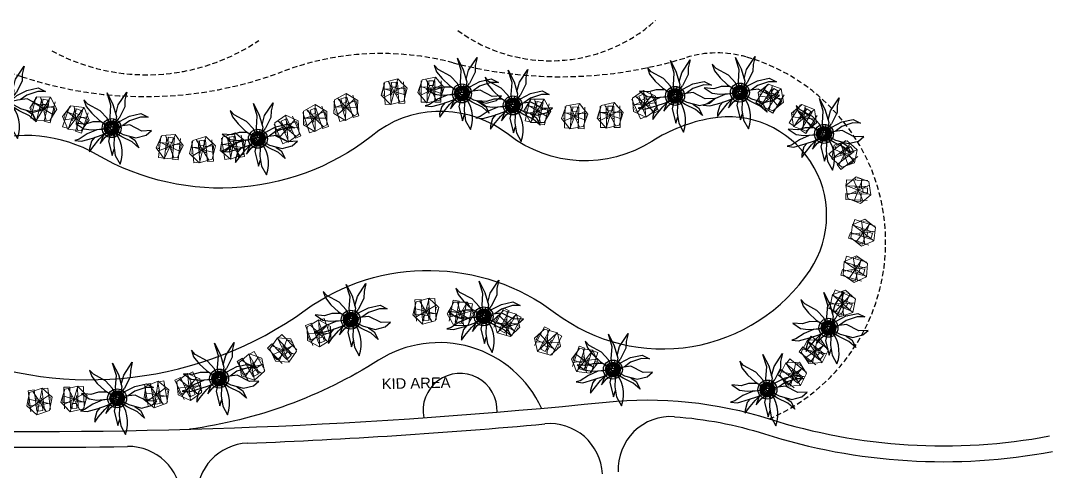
# Model space of a CAD drawing. Extents: x 309418 to 1212698, y 3438380 to 6877191.
# Drawn here: x 606568.5 to 606666.3, y 3438604.3 to 3438647 of the extents above; entities that cross this region are included whole.
import ezdxf

# ---------------------------------------------------------------- set-up
doc = ezdxf.new("R2010")
doc.units = 0
doc.header["$MEASUREMENT"] = 0
doc.set_wipeout_variables(frame=1)
doc.linetypes.add('DASHED', pattern=[0.75, 0.5, -0.25])
for name, color, linetype in [('Draft _ Lines', 20, 'Continuous'), ('DRAFT LINES', 32, 'Continuous'), ('DRAFT-LINES', 10, 'Continuous'), ('LA-HARD-PAVE-HATCH-MARBLE-TYPE (PV - MT-BG-01-AN - RA- ∅ - 01)', 227, 'Continuous'), ('LA-HARD-PAVE-HATCH-WOOD-TYPE( PV - WO-DW-01-∅ - ∅-∅ - 04)', 17, 'Continuous'), ('LA-HARD-PAVE-LINE-01', 30, 'Continuous'), ('LA-PLNT-PALMS', 251, 'Continuous'), ('LA-PLNT-TREE-TRUNK', 52, 'Continuous'), ('text', 7, 'Continuous')]:
    doc.layers.add(name, color=color, linetype=linetype)
doc.layers.add('HW-LA-SF-LOUNGE CHAIRS', color=215, linetype='Continuous', lineweight=0)
doc.layers.add('L-CON-SF-CABANA', color=215, linetype='Continuous', lineweight=0)
doc.styles.add('Meters Large', font='arial.ttf')

# ---------------------------------------------------------------- blocks, each defined once
blk = doc.blocks.new('Lounge 1')
at = {"lineweight": 13, "extrusion": (0, 0, -1)}
blk.add_line((0.411, 1.439), (0.411, 0.859), dxfattribs=at)
blk.add_wipeout([(0.29, 0.859), (0.29, 0), (-0.29, 0), (-0.29, 0.859), (-0.411, 0.859), (-0.411, 1.439), (-0.29, 1.439), (-0.29, 2.03), (0.29, 2.03), (0.29, 1.439), (0.411, 1.439), (0.411, 0.859)])
at = {"extrusion": (0, 0, -1)}
for p, q in [((-0.29, 2.03), (-0.29, 0)), ((0.29, 2.03), (0.29, 0)), ((0.29, 0), (-0.29, 0))]:
    blk.add_line(p, q, dxfattribs=at)
at = {"lineweight": 13, "extrusion": (0, 0, -1)}
for p, q in [((-0.29, 1.439), (-0.411, 1.439)), ((-0.411, 1.439), (-0.411, 0.859)), ((0.411, 1.439), (0.29, 1.439)), ((-0.29, 0.859), (-0.411, 0.859)), ((0.411, 0.859), (0.29, 0.859))]:
    blk.add_line(p, q, dxfattribs=at)
blk.add_lwpolyline([(0.29, 1.439), (-0.29, 1.439)])
blk = doc.blocks.new('umbrella')
blk.add_lwpolyline([(-0.328, 1.236), (-1.23, 0.331), (-0.897, -0.902), (0.338, -1.231), (1.239, -0.326), (0.907, 0.907)], close=True)
for points in [[(0.329, -1.229), (-0.331, 1.235)], [(1.074, 0.287), (-1.064, -0.282)]]:
    blk.add_lwpolyline(points)
at = {"layer": 'L-CON-SF-CABANA', "extrusion": (0, 0, -1)}
for p, q in [((0.575, 0.995), (-0.571, -0.989)), ((-0.987, 0.575), (0.996, -0.57))]:
    blk.add_line(p, q, dxfattribs=at)
blk = doc.blocks.new('LA-SIDE TABLE-0')
at = {"layer": 'HW-LA-SF-LOUNGE CHAIRS'}
blk.add_lwpolyline([(-0.161, 0.157), (0.161, -0.157), (-0.153, -0.479), (-0.475, -0.166)], close=True, dxfattribs=at)
blk = doc.blocks.new('*U82')
at = {"layer": 'HW-LA-SF-LOUNGE CHAIRS', "rotation": 290.9503451997679}
blk.add_blockref('Lounge 1', (-0.846, -1.022), dxfattribs=at)
blk.add_blockref('Lounge 1', (-1.311, 0.192), dxfattribs=at)
at = {"rotation": 335.1606170389062}
blk.add_blockref('LA-SIDE TABLE-0', (0.817, 0.311), dxfattribs=at)
at = {"layer": 'HW-LA-SF-LOUNGE CHAIRS', "rotation": 294.4593384775871}
blk.add_blockref('umbrella', (-0.005, -0.004), dxfattribs=at)
blk = doc.blocks.new('*U83')
at = {"layer": 'HW-LA-SF-LOUNGE CHAIRS', "rotation": 311.1246631608852}
blk.add_blockref('Lounge 1', (-0.442, -1.251), dxfattribs=at)
blk.add_blockref('Lounge 1', (-1.297, -0.272), dxfattribs=at)
at = {"rotation": 355.3349350000234}
blk.add_blockref('LA-SIDE TABLE-0', (0.66, 0.574), dxfattribs=at)
at = {"layer": 'HW-LA-SF-LOUNGE CHAIRS', "rotation": 314.6336564387043}
blk.add_blockref('umbrella', (-0.003, -0.005), dxfattribs=at)
blk = doc.blocks.new('*U84')
at = {"layer": 'HW-LA-SF-LOUNGE CHAIRS', "rotation": 350.7855656224945}
blk.add_blockref('Lounge 1', (0.459, -1.245), dxfattribs=at)
blk.add_blockref('Lounge 1', (-0.825, -1.037), dxfattribs=at)
at = {"rotation": 34.99583746163272}
blk.add_blockref('LA-SIDE TABLE-0', (0.142, 0.863), dxfattribs=at)
at = {"layer": 'HW-LA-SF-LOUNGE CHAIRS', "rotation": 354.2945589003137}
blk.add_blockref('umbrella', (0.001, -0.006), dxfattribs=at)
blk = doc.blocks.new('*U85')
at = {"layer": 'HW-LA-SF-LOUNGE CHAIRS', "rotation": 7.487631221144544}
blk.add_blockref('Lounge 1', (0.797, -1.061), dxfattribs=at)
blk.add_blockref('Lounge 1', (-0.492, -1.23), dxfattribs=at)
at = {"rotation": 51.69790306028278}
blk.add_blockref('LA-SIDE TABLE-0', (-0.112, 0.867), dxfattribs=at)
at = {"layer": 'HW-LA-SF-LOUNGE CHAIRS', "rotation": 10.9966244989637}
blk.add_blockref('umbrella', (0.003, -0.006), dxfattribs=at)
blk = doc.blocks.new('*U86')
at = {"layer": 'HW-LA-SF-LOUNGE CHAIRS', "rotation": 4.823579471253301}
blk.add_blockref('Lounge 1', (0.747, -1.097), dxfattribs=at)
blk.add_blockref('Lounge 1', (-0.549, -1.206), dxfattribs=at)
at = {"rotation": 49.03385131039154}
blk.add_blockref('LA-SIDE TABLE-0', (-0.072, 0.872), dxfattribs=at)
at = {"layer": 'HW-LA-SF-LOUNGE CHAIRS', "rotation": 8.332572749072458}
blk.add_blockref('umbrella', (0.003, -0.006), dxfattribs=at)
blk = doc.blocks.new('*U87')
at = {"layer": 'HW-LA-SF-LOUNGE CHAIRS', "rotation": 11.55501020868668}
blk.add_blockref('Lounge 1', (0.87, -1.001), dxfattribs=at)
blk.add_blockref('Lounge 1', (-0.403, -1.262), dxfattribs=at)
at = {"rotation": 55.76528204782492}
blk.add_blockref('LA-SIDE TABLE-0', (-0.173, 0.857), dxfattribs=at)
at = {"layer": 'HW-LA-SF-LOUNGE CHAIRS', "rotation": 15.06400348650584}
blk.add_blockref('umbrella', (0.003, -0.005), dxfattribs=at)
blk = doc.blocks.new('*U88')
at = {"layer": 'HW-LA-SF-LOUNGE CHAIRS', "rotation": 26.63549755309474}
blk.add_blockref('Lounge 1', (1.101, -0.741), dxfattribs=at)
blk.add_blockref('Lounge 1', (-0.061, -1.323), dxfattribs=at)
at = {"rotation": 70.84576939223298}
blk.add_blockref('LA-SIDE TABLE-0', (-0.39, 0.783), dxfattribs=at)
at = {"layer": 'HW-LA-SF-LOUNGE CHAIRS', "rotation": 30.1444908309139}
blk.add_blockref('umbrella', (0.004, -0.004), dxfattribs=at)
blk = doc.blocks.new('*U89')
at = {"layer": 'HW-LA-SF-LOUNGE CHAIRS', "rotation": 27.50146517912221}
blk.add_blockref('Lounge 1', (1.112, -0.724), dxfattribs=at)
blk.add_blockref('Lounge 1', (-0.041, -1.324), dxfattribs=at)
at = {"rotation": 71.71173701826044}
blk.add_blockref('LA-SIDE TABLE-0', (-0.402, 0.777), dxfattribs=at)
at = {"layer": 'HW-LA-SF-LOUNGE CHAIRS', "rotation": 31.01045845694136}
blk.add_blockref('umbrella', (0.005, -0.004), dxfattribs=at)
blk = doc.blocks.new('*U108')
at = {"layer": 'HW-LA-SF-LOUNGE CHAIRS', "rotation": 58.61597517585755}
blk.add_blockref('Lounge 1', (1.326, -0.045), dxfattribs=at)
blk.add_blockref('Lounge 1', (0.649, -1.155), dxfattribs=at)
at = {"rotation": 102.8262470149958}
blk.add_blockref('LA-SIDE TABLE-0', (-0.746, 0.457), dxfattribs=at)
at = {"layer": 'HW-LA-SF-LOUNGE CHAIRS', "rotation": 62.12496845367672}
blk.add_blockref('umbrella', (0.006, -0.001), dxfattribs=at)
blk = doc.blocks.new('*U122')
at = {"layer": 'HW-LA-SF-LOUNGE CHAIRS', "rotation": 74.65315455285133}
blk.add_blockref('Lounge 1', (1.287, 0.323), dxfattribs=at)
blk.add_blockref('Lounge 1', (0.943, -0.931), dxfattribs=at)
at = {"rotation": 118.8634263919896}
blk.add_blockref('LA-SIDE TABLE-0', (-0.843, 0.233), dxfattribs=at)
at = {"layer": 'HW-LA-SF-LOUNGE CHAIRS', "rotation": 78.16214783067049}
blk.add_blockref('umbrella', (0.006, 0), dxfattribs=at)
blk = doc.blocks.new('*U109')
at = {"layer": 'HW-LA-SF-LOUNGE CHAIRS', "rotation": 89.81575495807643}
blk.add_blockref('Lounge 1', (1.158, 0.648), dxfattribs=at)
blk.add_blockref('Lounge 1', (1.153, -0.652), dxfattribs=at)
at = {"rotation": 134.0260267972147}
blk.add_blockref('LA-SIDE TABLE-0', (-0.875, 0.005), dxfattribs=at)
at = {"layer": 'HW-LA-SF-LOUNGE CHAIRS', "rotation": 93.32474823589557}
blk.add_blockref('umbrella', (0.006, 0.002), dxfattribs=at)
blk = doc.blocks.new('*U107')
at = {"layer": 'HW-LA-SF-LOUNGE CHAIRS', "rotation": 106.1997163375212}
blk.add_blockref('Lounge 1', (0.928, 0.948), dxfattribs=at)
blk.add_blockref('Lounge 1', (1.29, -0.3), dxfattribs=at)
at = {"rotation": 150.4099881766595}
blk.add_blockref('LA-SIDE TABLE-0', (-0.84, -0.242), dxfattribs=at)
at = {"layer": 'HW-LA-SF-LOUNGE CHAIRS', "rotation": 109.7087096153404}
blk.add_blockref('umbrella', (0.005, 0.004), dxfattribs=at)
blk = doc.blocks.new('*U106')
at = {"layer": 'HW-LA-SF-LOUNGE CHAIRS', "rotation": 107.1006395832508}
blk.add_blockref('Lounge 1', (0.913, 0.963), dxfattribs=at)
blk.add_blockref('Lounge 1', (1.295, -0.28), dxfattribs=at)
at = {"rotation": 151.3109114223891}
blk.add_blockref('LA-SIDE TABLE-0', (-0.836, -0.255), dxfattribs=at)
at = {"layer": 'HW-LA-SF-LOUNGE CHAIRS', "rotation": 110.60963286107}
blk.add_blockref('umbrella', (0.005, 0.004), dxfattribs=at)
blk = doc.blocks.new('*U105')
at = {"layer": 'HW-LA-SF-LOUNGE CHAIRS', "rotation": 97.30603277959668}
blk.add_blockref('Lounge 1', (1.063, 0.794), dxfattribs=at)
blk.add_blockref('Lounge 1', (1.229, -0.496), dxfattribs=at)
at = {"rotation": 141.5163046187349}
blk.add_blockref('LA-SIDE TABLE-0', (-0.868, -0.109), dxfattribs=at)
at = {"layer": 'HW-LA-SF-LOUNGE CHAIRS', "rotation": 100.8150260574159}
blk.add_blockref('umbrella', (0.006, 0.003), dxfattribs=at)
blk = doc.blocks.new('*U121')
at = {"layer": 'HW-LA-SF-LOUNGE CHAIRS', "rotation": 35.06709769678177}
blk.add_blockref('Lounge 1', (1.198, -0.571), dxfattribs=at)
blk.add_blockref('Lounge 1', (0.134, -1.318), dxfattribs=at)
at = {"rotation": 79.27736953592}
blk.add_blockref('LA-SIDE TABLE-0', (-0.501, 0.717), dxfattribs=at)
at = {"layer": 'HW-LA-SF-LOUNGE CHAIRS', "rotation": 38.57609097460093}
blk.add_blockref('umbrella', (0.005, -0.004), dxfattribs=at)
blk = doc.blocks.new('*U120')
at = {"layer": 'HW-LA-SF-LOUNGE CHAIRS', "rotation": 48.76304469932584}
blk.add_blockref('Lounge 1', (1.299, -0.271), dxfattribs=at)
blk.add_blockref('Lounge 1', (0.442, -1.249), dxfattribs=at)
at = {"rotation": 92.97331653846408}
blk.add_blockref('LA-SIDE TABLE-0', (-0.656, 0.578), dxfattribs=at)
at = {"layer": 'HW-LA-SF-LOUNGE CHAIRS', "rotation": 52.27203797714501}
blk.add_blockref('umbrella', (0.006, -0.002), dxfattribs=at)
blk = doc.blocks.new('*U119')
at = {"layer": 'HW-LA-SF-LOUNGE CHAIRS', "rotation": 53.65004144923008}
blk.add_blockref('Lounge 1', (1.317, -0.16), dxfattribs=at)
blk.add_blockref('Lounge 1', (0.547, -1.207), dxfattribs=at)
at = {"rotation": 97.86031328836832}
blk.add_blockref('LA-SIDE TABLE-0', (-0.703, 0.52), dxfattribs=at)
at = {"layer": 'HW-LA-SF-LOUNGE CHAIRS', "rotation": 57.15903472704926}
blk.add_blockref('umbrella', (0.006, -0.002), dxfattribs=at)
blk = doc.blocks.new('*U118')
at = {"layer": 'HW-LA-SF-LOUNGE CHAIRS', "rotation": 68.62043202788557}
blk.add_blockref('Lounge 1', (1.314, 0.186), dxfattribs=at)
blk.add_blockref('Lounge 1', (0.84, -1.025), dxfattribs=at)
at = {"rotation": 112.8307038670238}
blk.add_blockref('LA-SIDE TABLE-0', (-0.814, 0.321), dxfattribs=at)
at = {"layer": 'HW-LA-SF-LOUNGE CHAIRS', "rotation": 72.12942530570471}
blk.add_blockref('umbrella', (0.006, 0), dxfattribs=at)
blk = doc.blocks.new('*U117')
at = {"layer": 'HW-LA-SF-LOUNGE CHAIRS', "rotation": 76.63911402127417}
blk.add_blockref('Lounge 1', (1.275, 0.367), dxfattribs=at)
blk.add_blockref('Lounge 1', (0.974, -0.897), dxfattribs=at)
at = {"rotation": 120.8493858604124}
blk.add_blockref('LA-SIDE TABLE-0', (-0.85, 0.204), dxfattribs=at)
at = {"layer": 'HW-LA-SF-LOUNGE CHAIRS', "rotation": 80.14810729909333}
blk.add_blockref('umbrella', (0.006, 0.001), dxfattribs=at)
blk = doc.blocks.new('*U116')
at = {"layer": 'HW-LA-SF-LOUNGE CHAIRS', "rotation": 71.48283275535854}
blk.add_blockref('Lounge 1', (1.303, 0.251), dxfattribs=at)
blk.add_blockref('Lounge 1', (0.89, -0.981), dxfattribs=at)
at = {"rotation": 115.6931045944968}
blk.add_blockref('LA-SIDE TABLE-0', (-0.829, 0.28), dxfattribs=at)
at = {"layer": 'HW-LA-SF-LOUNGE CHAIRS', "rotation": 74.9918260331777}
blk.add_blockref('umbrella', (0.006, 0), dxfattribs=at)
blk = doc.blocks.new('*U103')
at = {"layer": 'HW-LA-SF-LOUNGE CHAIRS', "rotation": 271.8112248457865}
blk.add_blockref('Lounge 1', (-1.134, -0.688), dxfattribs=at)
blk.add_blockref('Lounge 1', (-1.175, 0.611), dxfattribs=at)
at = {"rotation": 316.0214966849248}
blk.add_blockref('LA-SIDE TABLE-0', (0.874, 0.026), dxfattribs=at)
at = {"layer": 'HW-LA-SF-LOUNGE CHAIRS', "rotation": 275.3202181236057}
blk.add_blockref('umbrella', (-0.006, -0.002), dxfattribs=at)
blk = doc.blocks.new('*U102')
at = {"layer": 'HW-LA-SF-LOUNGE CHAIRS', "rotation": 277.3811150578299}
blk.add_blockref('Lounge 1', (-1.062, -0.795), dxfattribs=at)
blk.add_blockref('Lounge 1', (-1.229, 0.494), dxfattribs=at)
at = {"rotation": 321.5913868969681}
blk.add_blockref('LA-SIDE TABLE-0', (0.868, 0.11), dxfattribs=at)
at = {"layer": 'HW-LA-SF-LOUNGE CHAIRS', "rotation": 280.890108335649}
blk.add_blockref('umbrella', (-0.006, -0.003), dxfattribs=at)
blk = doc.blocks.new('*U101')
at = {"layer": 'HW-LA-SF-LOUNGE CHAIRS', "rotation": 264.898272996274}
blk.add_blockref('Lounge 1', (-1.209, -0.547), dxfattribs=at)
blk.add_blockref('Lounge 1', (-1.093, 0.748), dxfattribs=at)
at = {"rotation": 309.1085448354122}
blk.add_blockref('LA-SIDE TABLE-0', (0.871, -0.08), dxfattribs=at)
at = {"layer": 'HW-LA-SF-LOUNGE CHAIRS', "rotation": 268.4072662740932}
blk.add_blockref('umbrella', (-0.006, -0.001), dxfattribs=at)
blk = doc.blocks.new('*U100')
at = {"layer": 'HW-LA-SF-LOUNGE CHAIRS', "rotation": 253.8852886006087}
blk.add_blockref('Lounge 1', (-1.291, -0.306), dxfattribs=at)
blk.add_blockref('Lounge 1', (-0.93, 0.943), dxfattribs=at)
at = {"rotation": 298.0955604397469}
blk.add_blockref('LA-SIDE TABLE-0', (0.84, -0.245), dxfattribs=at)
at = {"layer": 'HW-LA-SF-LOUNGE CHAIRS', "rotation": 257.3942818784279}
blk.add_blockref('umbrella', (-0.006, 0), dxfattribs=at)
blk = doc.blocks.new('*U99')
at = {"layer": 'HW-LA-SF-LOUNGE CHAIRS', "rotation": 249.8793224289823}
blk.add_blockref('Lounge 1', (-1.309, -0.215), dxfattribs=at)
blk.add_blockref('Lounge 1', (-0.862, 1.006), dxfattribs=at)
at = {"rotation": 294.0895942681205}
blk.add_blockref('LA-SIDE TABLE-0', (0.82, -0.303), dxfattribs=at)
at = {"layer": 'HW-LA-SF-LOUNGE CHAIRS', "rotation": 253.3883157068015}
blk.add_blockref('umbrella', (-0.006, 0), dxfattribs=at)
blk = doc.blocks.new('*U98')
at = {"layer": 'HW-LA-SF-LOUNGE CHAIRS', "rotation": 235.1278231718941}
blk.add_blockref('Lounge 1', (-1.321, 0.126), dxfattribs=at)
blk.add_blockref('Lounge 1', (-0.578, 1.192), dxfattribs=at)
at = {"rotation": 279.3380950110324}
blk.add_blockref('LA-SIDE TABLE-0', (0.716, -0.502), dxfattribs=at)
at = {"layer": 'HW-LA-SF-LOUNGE CHAIRS', "rotation": 238.6368164497133}
blk.add_blockref('umbrella', (-0.006, 0.002), dxfattribs=at)
blk = doc.blocks.new('*U97')
at = {"layer": 'HW-LA-SF-LOUNGE CHAIRS', "rotation": 240.4629835903464}
blk.add_blockref('Lounge 1', (-1.327, 0.002), dxfattribs=at)
blk.add_blockref('Lounge 1', (-0.686, 1.133), dxfattribs=at)
at = {"rotation": 284.6732554294846}
blk.add_blockref('LA-SIDE TABLE-0', (0.76, -0.433), dxfattribs=at)
at = {"layer": 'HW-LA-SF-LOUNGE CHAIRS', "rotation": 243.9719768681656}
blk.add_blockref('umbrella', (-0.006, 0.001), dxfattribs=at)
blk = doc.blocks.new('*U96')
at = {"layer": 'HW-LA-SF-LOUNGE CHAIRS', "rotation": 241.8076260700437}
blk.add_blockref('Lounge 1', (-1.326, -0.029), dxfattribs=at)
blk.add_blockref('Lounge 1', (-0.712, 1.117), dxfattribs=at)
at = {"rotation": 286.017897909182}
blk.add_blockref('LA-SIDE TABLE-0', (0.77, -0.415), dxfattribs=at)
at = {"layer": 'HW-LA-SF-LOUNGE CHAIRS', "rotation": 245.3166193478629}
blk.add_blockref('umbrella', (-0.006, 0.001), dxfattribs=at)
blk = doc.blocks.new('*U95')
at = {"layer": 'HW-LA-SF-LOUNGE CHAIRS', "rotation": 255.4078249230613}
blk.add_blockref('Lounge 1', (-1.282, -0.34), dxfattribs=at)
blk.add_blockref('Lounge 1', (-0.955, 0.918), dxfattribs=at)
at = {"rotation": 299.6180967621995}
blk.add_blockref('LA-SIDE TABLE-0', (0.846, -0.222), dxfattribs=at)
at = {"layer": 'HW-LA-SF-LOUNGE CHAIRS', "rotation": 258.9168182008804}
blk.add_blockref('umbrella', (-0.006, 0), dxfattribs=at)
blk = doc.blocks.new('*U94')
at = {"layer": 'HW-LA-SF-LOUNGE CHAIRS', "rotation": 259.1570232967322}
blk.add_blockref('Lounge 1', (-1.258, -0.423), dxfattribs=at)
blk.add_blockref('Lounge 1', (-1.013, 0.854), dxfattribs=at)
at = {"rotation": 303.3672951358704}
blk.add_blockref('LA-SIDE TABLE-0', (0.859, -0.166), dxfattribs=at)
at = {"layer": 'HW-LA-SF-LOUNGE CHAIRS', "rotation": 262.6660165745513}
blk.add_blockref('umbrella', (-0.006, -0.001), dxfattribs=at)
blk = doc.blocks.new('*U93')
at = {"layer": 'HW-LA-SF-LOUNGE CHAIRS', "rotation": 270.6801044949469}
blk.add_blockref('Lounge 1', (-1.148, -0.666), dxfattribs=at)
blk.add_blockref('Lounge 1', (-1.163, 0.634), dxfattribs=at)
at = {"rotation": 314.8903763340851}
blk.add_blockref('LA-SIDE TABLE-0', (0.874, 0.008), dxfattribs=at)
at = {"layer": 'HW-LA-SF-LOUNGE CHAIRS', "rotation": 274.189097772766}
blk.add_blockref('umbrella', (-0.006, -0.002), dxfattribs=at)
blk = doc.blocks.new('*U91')
at = {"layer": 'HW-LA-SF-LOUNGE CHAIRS', "rotation": 260.7607394405232}
blk.add_blockref('Lounge 1', (-1.245, -0.458), dxfattribs=at)
blk.add_blockref('Lounge 1', (-1.036, 0.825), dxfattribs=at)
at = {"rotation": 304.9710112796614}
blk.add_blockref('LA-SIDE TABLE-0', (0.863, -0.142), dxfattribs=at)
at = {"layer": 'HW-LA-SF-LOUNGE CHAIRS', "rotation": 264.2697327183424}
blk.add_blockref('umbrella', (-0.006, -0.001), dxfattribs=at)
blk = doc.blocks.new('*U90')
at = {"layer": 'HW-LA-SF-LOUNGE CHAIRS', "rotation": 257.7595603523914}
blk.add_blockref('Lounge 1', (-1.267, -0.392), dxfattribs=at)
blk.add_blockref('Lounge 1', (-0.992, 0.878), dxfattribs=at)
at = {"rotation": 301.9698321915297}
blk.add_blockref('LA-SIDE TABLE-0', (0.854, -0.187), dxfattribs=at)
at = {"layer": 'HW-LA-SF-LOUNGE CHAIRS', "rotation": 261.2685536302106}
blk.add_blockref('umbrella', (-0.006, -0.001), dxfattribs=at)
blk = doc.blocks.new('*U92')
at = {"layer": 'HW-LA-SF-LOUNGE CHAIRS', "rotation": 234.8408121734567}
blk.add_blockref('Lounge 1', (-1.32, 0.132), dxfattribs=at)
blk.add_blockref('Lounge 1', (-0.572, 1.195), dxfattribs=at)
at = {"rotation": 279.0510840125949}
blk.add_blockref('LA-SIDE TABLE-0', (0.714, -0.505), dxfattribs=at)
at = {"layer": 'HW-LA-SF-LOUNGE CHAIRS', "rotation": 238.3498054512758}
blk.add_blockref('umbrella', (-0.006, 0.002), dxfattribs=at)
blk = doc.blocks.new('GH-B-LA-HD-FURN-Tree-Pit-140-C2')
blk.add_wipeout([(-0.285, 0.639), (-0.331, 0.617), (-0.371, 0.593), (-0.464, 0.524), (-0.509, 0.48), (-0.547, 0.437), (-0.566, 0.411), (-0.593, 0.373), (-0.614, 0.337), (-0.643, 0.276), (-0.665, 0.22), (-0.683, 0.154), (-0.692, 0.107), (-0.698, 0.047), (-0.7, 0.008), (-0.7, -0.016), (-0.696, -0.075), (-0.684, -0.149), (-0.657, -0.241), (-0.632, -0.301), (-0.605, -0.352), (-0.578, -0.395), (-0.516, -0.473), (-0.43, -0.552), (-0.377, -0.59), (-0.308, -0.629), (-0.192, -0.673), (-0.137, -0.686), (-0.026, -0.7), (0.028, -0.699), (0.16, -0.681), (0.232, -0.66), (0.287, -0.638), (0.411, -0.567), (0.473, -0.516), (0.517, -0.472), (0.565, -0.413), (0.608, -0.346), (0.66, -0.234), (0.679, -0.17), (0.695, -0.08), (0.699, 0.027), (0.674, 0.189), (0.649, 0.262), (0.618, 0.329), (0.576, 0.398), (0.529, 0.458), (0.47, 0.518), (0.414, 0.565), (0.336, 0.614), (0.277, 0.643), (0.234, 0.66), (0.176, 0.677), (0.135, 0.687), (0.1, 0.693), (0.045, 0.699), (0.004, 0.7), (-0.03, 0.699), (-0.071, 0.696), (-0.096, 0.693), (-0.124, 0.689), (-0.195, 0.672)])
at = {"linetype": 'Continuous', "ltscale": 7}
blk.add_circle((0, 0), 0.7, dxfattribs=at)
for centre, radius in [((0, 0), 0.7), ((-0.592, 0.009, 0), 0.0312), ((-0.526, 0.216, 0), 0.0751), ((-0.542, 0.345, 0), 0.0312), ((-0.482, 0.387, 0), 0.0312), ((-0.442, 0.118, 0), 0.0312), ((-0.432, -0.011, 0), 0.0312), ((-0.385, 0.277, 0), 0.0744), ((-0.38, 0.429, 0), 0.0489), ((-0.345, 0.538, 0), 0.0489), ((-0.319, 0.363, 0), 0.0312), ((-0.319, 0.189, 0), 0.0312), ((-0.223, 0.255, 0), 0.0751), ((-0.203, 0.436, 0), 0.0864), ((-0.239, 0.566, 0), 0.0312), ((-0.106, 0.624, 0), 0.0312), ((-0.046, 0.394, 0), 0.0751), ((-0.067, 0.526, 0), 0.0489), ((0.025, 0.561, 0), 0.0312), ((0.091, 0.494, 0), 0.0489), ((0.075, 0.397, 0), 0.0312), ((0.163, 0.33, 0), 0.0312), ((0.221, 0.245, 0), 0.0744), ((0.226, 0.418, 0), 0.0751), ((0.247, 0.56, 0), 0.0312), ((0.336, -0.05, 0), 0.0744), ((0.328, 0.519, 0), 0.0489), ((0.314, 0.186, 0), 0.0312), ((0.342, 0.102, 0), 0.0489), ((0.39, 0.277, 0), 0.0744), ((0.396, 0.429, 0), 0.0489), ((0.498, 0.095, 0), 0.0751), ((0.498, -0.073, 0), 0.0751), ((0.48, 0.346, 0), 0.0312), ((0.553, 0.255, 0), 0.0751), ((0.602, 0.143, 0), 0.0312), ((-0.664, -0.034, 0), 0.0312), ((-0.602, -0.135, 0), 0.0744), ((-0.523, -0.055, 0), 0.0312), ((-0.508, -0.414, 0), 0.0312), ((-0.505, -0.182, 0), 0.0312), ((-0.43, -0.174, 0), 0.0312), ((-0.406, -0.372, 0), 0.0489), ((-0.386, -0.273, 0), 0.0489), ((-0.327, -0.118, 0), 0.0744), ((-0.345, -0.437, 0), 0.0312), ((-0.285, -0.24, 0), 0.0489), ((-0.249, -0.546, 0), 0.0751), ((-0.229, -0.365, 0), 0.0864), ((-0.214, -0.155, 0), 0.0312), ((-0.175, -0.631, 0), 0.0312), ((-0.144, -0.505, 0), 0.0312), ((-0.11, -0.277, 0), 0.0489), ((-0.086, -0.557, 0), 0.0489), ((0.043, -0.574, 0), 0.0751), ((0.028, -0.318, 0), 0.0489), ((0.011, -0.474, 0), 0.0312), ((0.01, -0.669, 0), 0.0312), ((0.049, -0.404, 0), 0.0312), ((0.112, -0.242, 0), 0.0489), ((0.195, -0.556, 0), 0.0744), ((0.2, -0.382, 0), 0.0751), ((0.184, -0.17, 0), 0.0312), ((0.211, -0.253, 0), 0.0489), ((0.255, -0.157, 0), 0.0312), ((0.274, -0.477, 0), 0.0312), ((0.346, -0.263, 0), 0.0489), ((0.37, -0.372, 0), 0.0489), ((0.384, -0.154, 0), 0.0312), ((0.454, -0.455, 0), 0.0312), ((0.456, -0.261, 0), 0.0312), ((0.521, -0.179, 0), 0.0312)]:
    blk.add_circle(centre, radius)
for centre, radius, start, end in [((-0.738, 0.073, 0), 0.0751, 300.56995, 48.13189), ((-0.667, 0.152, 0), 0.0312, 228.25091, 106.0031), ((-0.703, 0.259, 0), 0.0489, 338.95156, 340.5973), ((-0.617, 0.292, 0), 0.0312, 212.38699, 96.93294), ((-0.532, 0.493, 0), 0.0744, 249.8969, 24.44616), ((-0.141, 0.712, 0), 0.0489, 225.13359, 337.31896), ((0.053, 0.676, 0), 0.0744, 161.29619, 9.73208), ((0.228, 0.639, 0), 0.0312, 117.36186, 23.37918), ((0.491, 0.534, 0), 0.0312, 191.31199, 263.52729), ((0.572, 0.436, 0), 0.0864, 143.86727, 290.7577), ((0.676, 0.067, 0), 0.0751, 82.37222, 288.96734), ((-0.683, -0.259, 0), 0.0489, 330.55443, 70.90521), ((-0.558, -0.308, 0), 0.0744, 243.04684, 174.73742), ((-0.568, -0.456, 0), 0.0312, 13.63317, 63.92155), ((-0.411, -0.524, 0), 0.0744, 297.59757, 166.13286), ((-0.345, -0.612, 0), 0.0312, 335.79609, 145.33578), ((-0.126, -0.734, 0), 0.0751, 29.1719, 131.34724), ((0.145, -0.71, 0), 0.0751, 33.568, 169.58741), ((0.364, -0.524, 0), 0.0744, 340.2974, 269.33505), ((0.527, -0.546, 0), 0.0751, 97.23348, 170.67419), ((0.547, -0.365, 0), 0.0864, 29.69595, 262.86872), ((0.661, -0.083, 0), 0.0489, 40.76282, 304.86097), ((0.672, -0.262, 0), 0.0489, 95.69847, 221.74846), ((0.664, -0.168, 0), 0.0312, 47.4763, 284.07386), ((0.73, -0.03, 0), 0.0312, 164.22546, 190.99296)]:
    blk.add_arc(centre, radius, start, end)
blk = doc.blocks.new('P200')
blk.add_lwpolyline([(0, -0.1), (0, 0.1)])
blk = doc.blocks.new('COARSE GRAVEL')
blk.add_wipeout([(0.677, 0.593), (0.693, 0.574), (0.693, 0.574), (0.73, 0.527), (0.758, 0.485), (0.793, 0.425), (0.81, 0.393), (0.831, 0.346), (0.85, 0.297), (0.867, 0.242), (0.883, 0.174), (0.894, 0.105), (0.899, 0.041), (0.9, -0.016), (0.898, -0.066), (0.892, -0.123), (0.88, -0.186), (0.867, -0.24), (0.848, -0.301), (0.82, -0.372), (0.79, -0.431), (0.757, -0.487), (0.72, -0.54), (0.681, -0.589), (0.641, -0.632), (0.605, -0.666), (0.579, -0.689), (0.53, -0.728), (0.477, -0.763), (0.444, -0.783), (0.404, -0.804), (0.374, -0.819), (0.305, -0.847), (0.25, -0.865), (0.153, -0.887), (0.088, -0.896), (0.02, -0.9), (-0.062, -0.898), (-0.179, -0.882), (-0.241, -0.867), (-0.295, -0.85), (-0.358, -0.826), (-0.43, -0.791), (-0.464, -0.771), (-0.526, -0.731), (-0.571, -0.696), (-0.616, -0.656), (-0.68, -0.59), (-0.714, -0.548), (-0.748, -0.5), (-0.791, -0.43), (-0.832, -0.343), (-0.866, -0.245), (-0.889, -0.14), (-0.899, -0.041), (-0.897, 0.077), (-0.881, 0.186), (-0.856, 0.277), (-0.839, 0.326), (-0.811, 0.39), (-0.778, 0.452), (-0.742, 0.509), (-0.702, 0.563), (-0.651, 0.621), (-0.592, 0.678), (-0.491, 0.754), (-0.4, 0.806), (-0.329, 0.838), (-0.192, 0.879), (-0.105, 0.894), (0.013, 0.9), (0.085, 0.896), (0.203, 0.877), (0.251, 0.864), (0.353, 0.828), (0.407, 0.803), (0.424, 0.794), (0.47, 0.768), (0.49, 0.755), (0.524, 0.732), (0.558, 0.706), (0.616, 0.656), (0.651, 0.622)])
at = {"rotation": 45.00000000604048}
blk.add_blockref('GH-B-LA-HD-FURN-Tree-Pit-140-C2', (0, 0), dxfattribs=at)
at = {"layer": 'LA-HARD-PAVE-HATCH-WOOD-TYPE( PV - WO-DW-01-∅ - ∅-∅ - 04)'}
blk.add_circle((0, 0), 0.9, dxfattribs=at)
at = {"layer": 'LA-HARD-PAVE-LINE-01'}
blk.add_circle((0, 0), 0.7, dxfattribs=at)
at = {"layer": 'LA-HARD-PAVE-HATCH-WOOD-TYPE( PV - WO-DW-01-∅ - ∅-∅ - 04)'}
for p, rotation in [((-0.8, 0.013), 269.0493109383438), ((-0.641, 0.479), 233.239448750675), ((-0.24, 0.763), 197.4295865630063), ((0.252, 0.759), 161.6197243753375), ((0.649, 0.468), 125.8098621876688), ((-0.656, -0.457), 304.8591731260126), ((-0.265, -0.755), 340.6690353136814), ((0.227, -0.767), 16.47889750135008), ((0.633, -0.489), 52.28875968901892), ((0.8, -0.027), 88.09862187668766)]:
    blk.add_blockref('P200', p, dxfattribs=dict(at, rotation=rotation))
blk = doc.blocks.new('GH-B-LA-PL-PALM')
for p, q in [((-1.517, 2.964), (-2.174, 3.082)), ((-2.174, 3.082), (-1.583, 2.408)), ((-0.725, 2.373), (-1.517, 2.964)), ((-2.808, 1.298), (-2.97, 2.047)), ((-2.97, 2.047), (-2.513, 1.474)), ((-1.583, 2.408), (-1.319, 1.141)), ((-0.226, 1.232), (-0.725, 2.373)), ((-1.933, 0.598), (-2.808, 1.298)), ((-2.513, 1.474), (-1.587, 0.875)), ((-1.319, 1.141), (-0.653, 0.504)), ((-0.022, 0.123), (-0.226, 1.232)), ((-0.955, 0.175), (-1.933, 0.598)), ((-1.587, 0.875), (-0.851, 0.675)), ((-0.955, 0.175), (-0.123, 0.023)), ((-0.653, 0.504), (-0.099, 0.076)), ((-0.585, -0.034), (-1.172, -0.045)), ((0.206, -1.184), (0.662, -1.757)), ((0.662, -1.757), (1.267, -2.163)), ((1.267, -2.163), (1.777, -2.915))]:
    blk.add_line(p, q)
for points in [[(-0.451, 1.808), (-0.499, 2.44), (-0.17, 3.188), (-0.209, 2.316), (0.031, 1.265), (0.106, 0.609)], [(0.075, 0.1), (0.543, 0.728), (1.155, 1.179), (1.809, 1.901), (2.162, 2.778)], [(0.112, 0.054), (1.131, 0.546), (1.977, 1.672), (1.392, 1.44)], [(-0.085, -0.091), (-0.721, -0.772), (-1.64, -1.411), (-2.332, -2.431), (-1.827, -1.319), (-1.132, -0.325), (-0.476, 0.023), (-0.125, 0.006)], [(0.484, -0.064), (1.072, -0.167), (1.803, 0.069), (1.06, 0.076), (0.462, 0.223)], [(-1.27, -0.522), (-2.104, -0.891), (-3.563, -1.025), (-2.852, -0.688), (-2.355, -0.309), (-1.172, -0.045)], [(-0.056, -0.112), (-0.459, -0.92), (-0.598, -1.887), (-0.356, -3.184), (-0.437, -3.729), (-0.092, -3.173), (0.082, -2.348), (0.165, -1.363), (0.015, -0.124)], [(0.089, -0.087), (1.018, -0.999), (1.885, -1.46), (2.766, -1.745), (3.106, -1.976), (2.762, -1.439), (1.868, -0.796), (1.076, -0.298), (0.553, -0.094), (0.123, -0.021)], [(1.777, -2.915), (1.7, -2.02), (1.329, -1.394), (0.682, -0.702)], [(1.682, -0.703), (2.163, -0.713), (2.841, -0.428), (3.079, -0.234), (2.524, -0.261), (1.55, -0.256), (0.968, -0.194)]]:
    blk.add_lwpolyline(points)
blk.add_arc((3.175, -0.24), 3.184, 108.55511, 173.42729)
at = {"layer": 'LA-PLNT-TREE-TRUNK'}
blk.add_circle((0, 0), 0.131, dxfattribs=at)

msp = doc.modelspace()

# ---------------------------------------------------------------- linework, layer by layer
at = {"layer": 'Draft _ Lines', "color": 114, "linetype": 'DASHED', "true_color": 0x139b48}
for points in [[(606609.959, 3438646.05359, 0.35385368), (606628.70033, 3438646.98761, -0.33731429)], [(606571.45641, 3438644.13473, 0.27957781), (606591.10249, 3438645.11384, -1.77614993)], [(606639.50151, 3438609.24044, 0.70502142), (606637.32197, 3438643.54264, 0.1463126), (606631.5925, 3438643.47734, -0.14089286), (606609.52258, 3438642.99133, 0.1559083), (606593.34728, 3438642.15917, -0.17222014), (606568.63505, 3438641.67393, 0.30878517), (606552.36793, 3438637.03967, -0.41181048), (606517.40669, 3438633.70006, 0.41181048)]]:
    msp.add_lwpolyline(points, format="xyb", dxfattribs=at)
at = {"layer": 'DRAFT LINES', "color": 4}
msp.add_lwpolyline([(606595.48714, 3438619.53989, -0.32906903), (606619.23892, 3438619.26619, 0.4313305), (606643.36574, 3438623.33579, 0.66186967), (606633.94029, 3438637.71911, 0.09714231), (606628.37667, 3438635.5463, -0.31634293), (606614.77161, 3438636.18297, 0.32398812), (606602.47209, 3438636.5877, -0.31692881), (606575.71291, 3438634.29184, 0.4611463), (606556.62654, 3438627.62762, 0.40857924), (606561.79462, 3438615.57436, 0.25914495), (606595.48714, 3438619.53989)], format="xyb", dxfattribs=at)
at = {"layer": 'DRAFT-LINES'}
for points in [[(606613.69298, 3438609.87668, 1.1273453), (606606.73306, 3438609.34402, 15.83580782)], [(606533.61272, 3438604.63358, -0.08455369), (606557.65143, 3438608.17782, 0.03118934), (606624.02043, 3438610.8364, -0.10292252), (606639.50151, 3438609.24044, 0.12405938), (606666.06918, 3438607.61798)], [(606630.51944, 3438609.44472, -0.05934886), (606639.04699, 3438607.81096, 0.12405938), (606666.34637, 3438606.14381)], [(606590.03516, 3438606.93793, 0.01321903), (606618.22951, 3438608.76701, 0.01321903)], [(606546.38441, 3438572.96405), (606544.06241, 3438600.90969, -0.40735976), (606548.51446, 3438606.29546, -0.03218077), (606557.61795, 3438606.67819, 0.00983773), (606578.64612, 3438606.62252, 0.00983773)]]:
    msp.add_lwpolyline(points, format="xyb", dxfattribs=at)
for centre, start, end in [((606630.16606, 3438604.45723), 85.9472645, 182.7603475), ((606618.68498, 3438603.7878), 2.7603475, 95.226505), ((606578.73126, 3438601.62324), 1.586351, 90.9756), ((606590.22685, 3438601.9416), 92.197102, 181.586351)]:
    msp.add_arc(centre, 5, start, end, dxfattribs=at)

# ---------------------------------------------------------------- texts
at = {"layer": 'text', "style": 'Meters Large'}
msp.add_text('KID AREA', height=1, rotation=1.2221845, dxfattribs=at).set_placement((606602.75885, 3438612.05806))

# ---------------------------------------------------------------- next in the draw order: block references
at = {"layer": 'HW-LA-SF-LOUNGE CHAIRS', "xscale": -1, "rotation": 258.6539472657729}
for name, p in [('*U95', (606603.94282, 3438640.2586)), ('*U82', (606639.6493, 3438639.70662)), ('*U103', (606570.66818, 3438638.65268)), ('*U93', (606617.52066, 3438638.43411)), ('*U98', (606593.77008, 3438636.76113)), ('*U101', (606582.64734, 3438635.04661)), ('*U85', (606648.4025, 3438626.88162)), ('*U122', (606606.91779, 3438619.43909)), ('*U107', (606614.6118, 3438618.27585)), ('*U108', (606596.81171, 3438617.33548)), ('*U88', (606643.8139, 3438615.62827)), ('*U119', (606584.48089, 3438612.25926)), ('*U117', (606573.57145, 3438611.11448))]:
    msp.add_blockref(name, p, dxfattribs=at)
at = {"layer": 'LA-HARD-PAVE-HATCH-MARBLE-TYPE (PV - MT-BG-01-AN - RA- ∅ - 01)', "rotation": 6.135701135505339}
for p in [(606577.14014, 3438636.80198), (606577.65998, 3438611.18794)]:
    msp.add_blockref('COARSE GRAVEL', p, dxfattribs=at)

# ---------------------------------------------------------------- next in the draw order: block references
at = {"layer": 'HW-LA-SF-LOUNGE CHAIRS', "xscale": -1, "rotation": 258.6539472657729}
for name, p in [('*U94', (606607.43049, 3438640.41144)), ('*U97', (606596.4377, 3438637.75425)), ('*U91', (606621.05128, 3438637.93353)), ('*U82', (606642.79531, 3438637.7655)), ('*U102', (606573.75351, 3438637.72848)), ('*U100', (606585.76234, 3438634.75333)), ('*U86', (606647.66386, 3438623.42636)), ('*U109', (606610.22416, 3438619.18505)), ('*U106', (606618.46436, 3438616.51091)), ('*U121', (606593.39958, 3438615.763)), ('*U89', (606641.7671, 3438613.46105)), ('*U118', (606581.36684, 3438611.53228)), ('*U116', (606570.29271, 3438610.8808))]:
    msp.add_blockref(name, p, dxfattribs=at)
at = {"layer": 'LA-HARD-PAVE-HATCH-MARBLE-TYPE (PV - MT-BG-01-AN - RA- ∅ - 01)', "rotation": 6.135701135505339}
msp.add_blockref('COARSE GRAVEL', (606599.81637, 3438618.64643), dxfattribs=at)

# ---------------------------------------------------------------- next in the draw order: block references
at = {"layer": 'HW-LA-SF-LOUNGE CHAIRS', "xscale": -1, "rotation": 258.6539472657729}
for name, p in [('*U96', (606599.35167, 3438638.80312)), ('*U90', (606624.41945, 3438638.01538)), ('*U99', (606588.62572, 3438635.11342)), ('*U83', (606646.6394, 3438634.33352)), ('*U87', (606646.4603, 3438620.16697)), ('*U120', (606590.42195, 3438614.15686)), ('*U105', (606621.99588, 3438614.74597))]:
    msp.add_blockref(name, p, dxfattribs=at)
at = {"layer": 'LA-HARD-PAVE-HATCH-MARBLE-TYPE (PV - MT-BG-01-AN - RA- ∅ - 01)', "rotation": 6.135701135505339}
for p in [(606610.35947, 3438640.08742), (606612.42028, 3438618.95905)]:
    msp.add_blockref('COARSE GRAVEL', p, dxfattribs=at)
at = {"layer": 'LA-PLNT-PALMS', "rotation": 231.1357011280185}
for p in [(606567.40651, 3438639.25046), (606577.14014, 3438636.80198), (606599.81637, 3438618.64643), (606577.65998, 3438611.18794)]:
    msp.add_blockref('GH-B-LA-PL-PALM', p, dxfattribs=at)

# ---------------------------------------------------------------- next in the draw order: linework, layer by layer
at = {"layer": 'DRAFT-LINES'}
msp.add_lwpolyline([(606617.91521, 3438610.24455, 0.45384844), (606602.44475, 3438614.79891, -0.10825073), (606584.52685, 3438608.25563, -6.20711863)], format="xyb", dxfattribs=at)

# ---------------------------------------------------------------- next in the draw order: block references
at = {"layer": 'HW-LA-SF-LOUNGE CHAIRS', "xscale": -1, "rotation": 258.6539472657729}
for name, p in [('*U92', (606627.68527, 3438639.11251)), ('*U84', (606647.94393, 3438630.92325))]:
    msp.add_blockref(name, p, dxfattribs=at)
at = {"layer": 'LA-HARD-PAVE-HATCH-MARBLE-TYPE (PV - MT-BG-01-AN - RA- ∅ - 01)', "rotation": 6.135701135505339}
for p in [(606591.01149, 3438635.79231), (606644.68922, 3438636.25597), (606645.11612, 3438617.8706), (606624.67192, 3438613.9163)]:
    msp.add_blockref('COARSE GRAVEL', p, dxfattribs=at)
at = {"layer": 'LA-PLNT-PALMS', "rotation": 231.1357011280185}
for p in [(606610.35947, 3438640.08742), (606612.42028, 3438618.95905)]:
    msp.add_blockref('GH-B-LA-PL-PALM', p, dxfattribs=at)

# ---------------------------------------------------------------- next in the draw order: block references
at = {"layer": 'LA-HARD-PAVE-HATCH-MARBLE-TYPE (PV - MT-BG-01-AN - RA- ∅ - 01)', "rotation": 6.135701135505339}
for p in [(606630.56721, 3438639.85656), (606615.17689, 3438638.94947, 0), (606587.32939, 3438613.06066)]:
    msp.add_blockref('COARSE GRAVEL', p, dxfattribs=at)
at = {"layer": 'LA-PLNT-PALMS', "rotation": 231.1357011280185}
for p in [(606591.01149, 3438635.79231), (606644.68922, 3438636.25597), (606645.11612, 3438617.8706), (606624.67192, 3438613.9163)]:
    msp.add_blockref('GH-B-LA-PL-PALM', p, dxfattribs=at)

# ---------------------------------------------------------------- next in the draw order: block references
at = {"layer": 'LA-HARD-PAVE-HATCH-MARBLE-TYPE (PV - MT-BG-01-AN - RA- ∅ - 01)', "rotation": 6.135701135505339}
msp.add_blockref('COARSE GRAVEL', (606639.3265, 3438612.01599), dxfattribs=at)
at = {"layer": 'LA-PLNT-PALMS', "rotation": 231.1357011280185}
for p in [(606630.56721, 3438639.85656), (606615.17689, 3438638.94947, 0), (606587.32939, 3438613.06066)]:
    msp.add_blockref('GH-B-LA-PL-PALM', p, dxfattribs=at)

# ---------------------------------------------------------------- next in the draw order: block references
at = {"layer": 'LA-HARD-PAVE-HATCH-MARBLE-TYPE (PV - MT-BG-01-AN - RA- ∅ - 01)', "rotation": 6.135701135505339}
msp.add_blockref('COARSE GRAVEL', (606636.71625, 3438640.16669), dxfattribs=at)
at = {"layer": 'LA-PLNT-PALMS', "rotation": 231.1357011280185}
msp.add_blockref('GH-B-LA-PL-PALM', (606639.3265, 3438612.01599), dxfattribs=at)

# ---------------------------------------------------------------- next in the draw order: block references
msp.add_blockref('GH-B-LA-PL-PALM', (606636.71625, 3438640.16669), dxfattribs=at)

doc.saveas('drawing.dxf')
